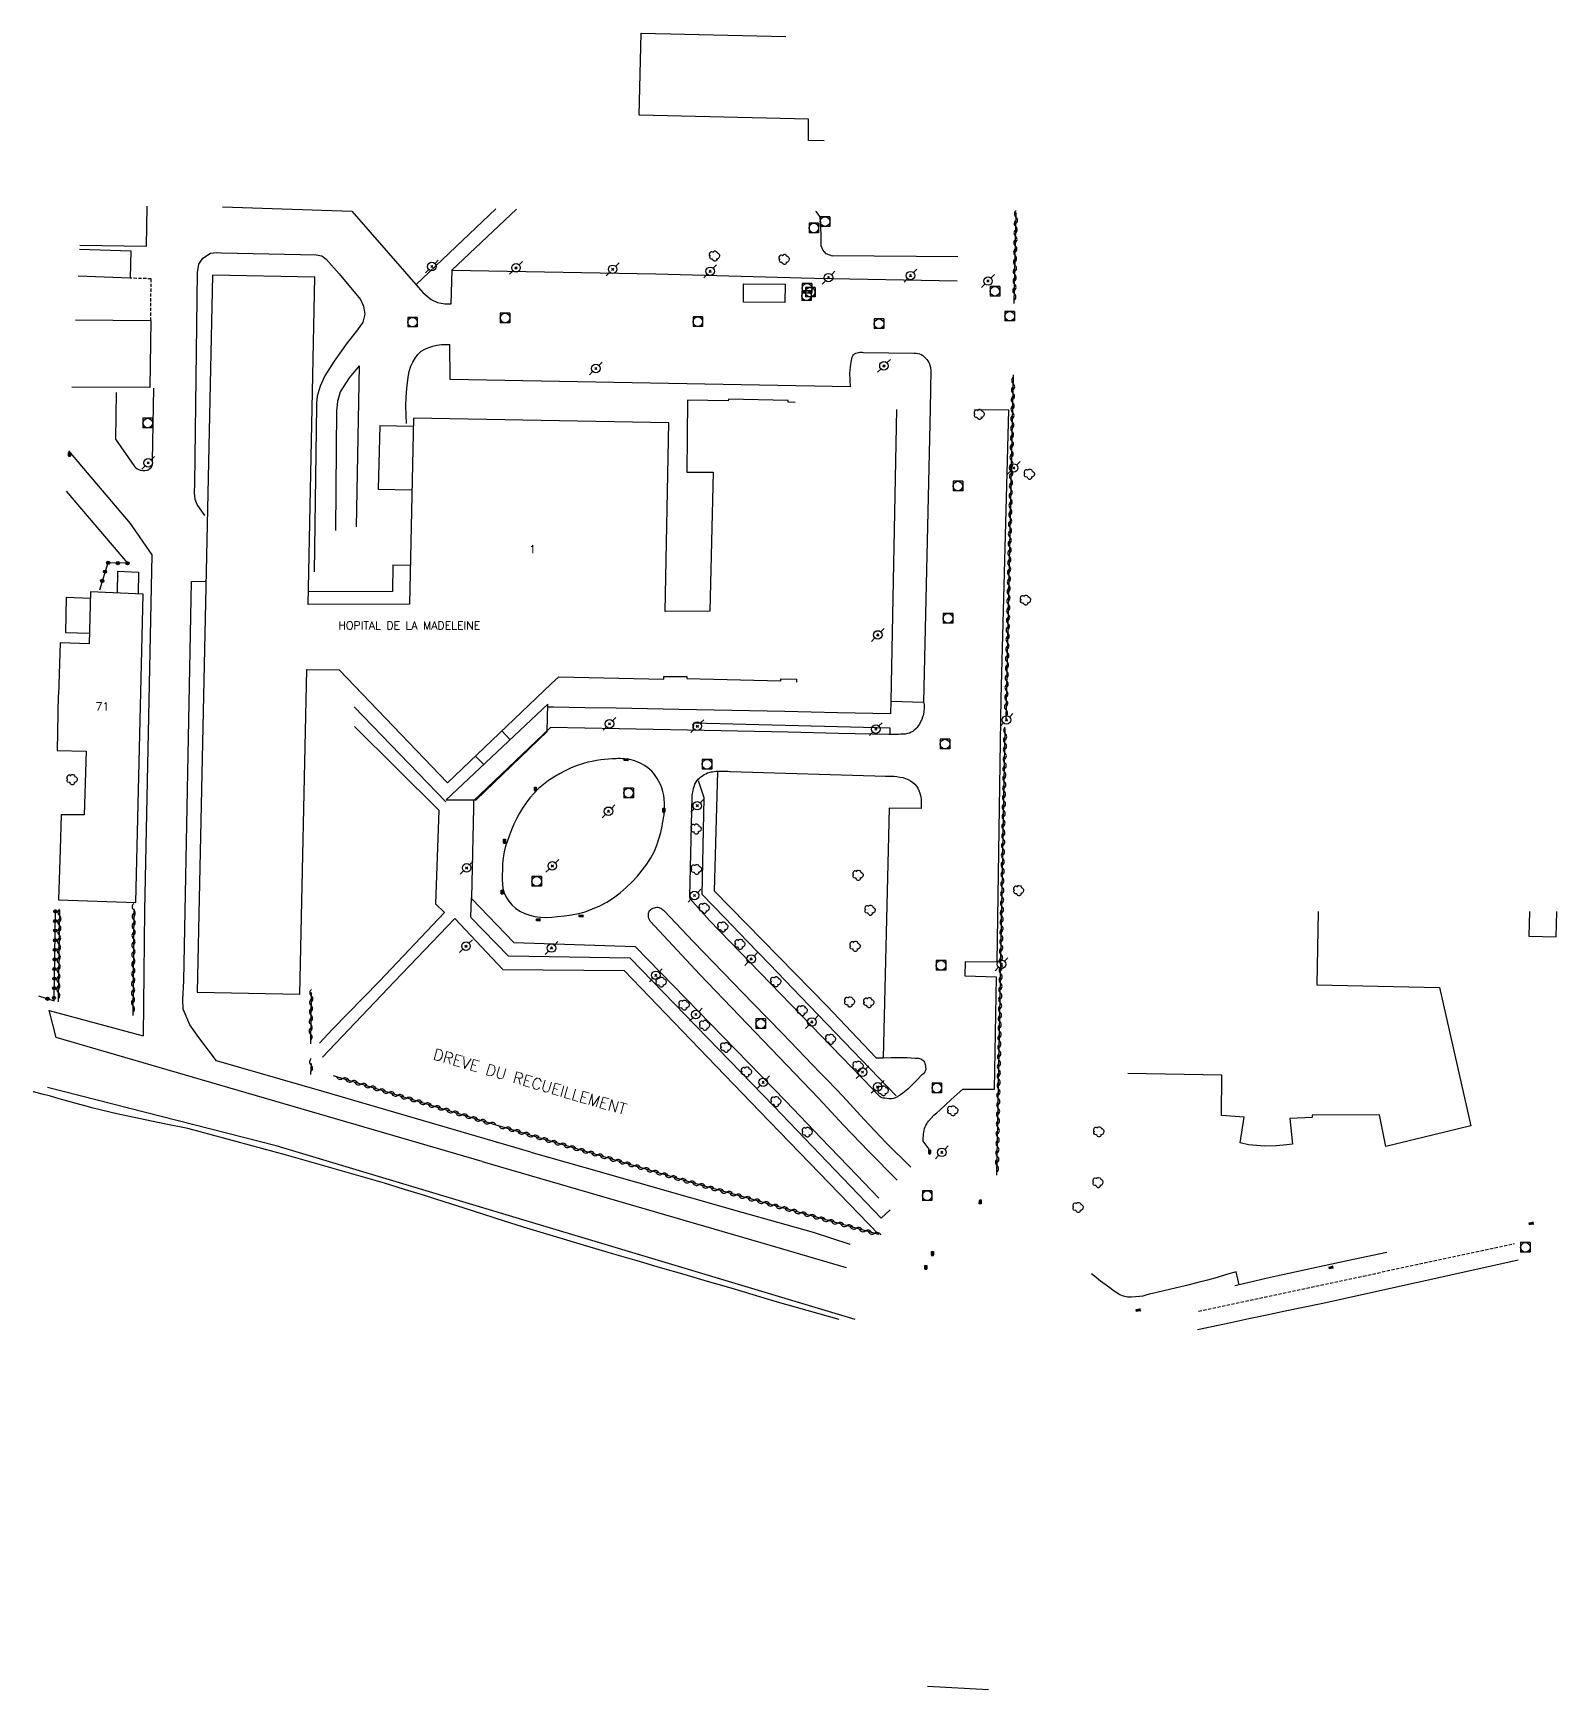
# Model space of a CAD drawing. Header units: millimetres. Extents: x 108019 to 109000, y 147057 to 148000.
# Drawn here: x 108019.4 to 108257.5, y 147120.7 to 147379.4 of the extents above; entities that cross this region are included whole.
import ezdxf
from ezdxf.enums import TextEntityAlignment as Align

# ---------------------------------------------------------------- set-up
doc = ezdxf.new("R2010")
doc.units = ezdxf.units.MM
doc.linetypes.add('DASHED', pattern=[0.75, 0.5, -0.25])
doc.layers.get('0').update_dxf_attribs({"linetype": 'CONTINUOUS'})
for name, color, linetype in [('W0001', 6, 'DASHED'), ('W0006', 2, 'CONTINUOUS'), ('W0008', 7, 'CONTINUOUS'), ('W0014', 7, 'CONTINUOUS'), ('W0017', 7, 'CONTINUOUS'), ('W0100', 7, 'CONTINUOUS'), ('W0101', 7, 'CONTINUOUS'), ('W0104', 1, 'CONTINUOUS'), ('W0112', 1, 'DASHED'), ('W0300', 7, 'CONTINUOUS'), ('W0310', 3, 'CONTINUOUS'), ('W0323', 7, 'CONTINUOUS'), ('W0401', 7, 'CONTINUOUS'), ('W0420', 7, 'CONTINUOUS'), ('W0473', 7, 'CONTINUOUS'), ('W0510', 5, 'CONTINUOUS'), ('W0984', 7, 'CONTINUOUS'), ('W0989', 7, 'CONTINUOUS'), ('W0991', 7, 'CONTINUOUS'), ('W1102', 7, 'CONTINUOUS')]:
    doc.layers.add(name, color=color, linetype=linetype)
doc.styles.get("Standard").update_dxf_attribs({"font": 'romans.shx', "width": 0.85})

# ---------------------------------------------------------------- blocks, each defined once
blk = doc.blocks.new('T300')
for p, q in [((-0.8, 0.51), (-0.86, 0.34)), ((-0.86, 0.34), (-0.86, 0.17)), ((-0.86, 0.17), (-0.74, 0.06)), ((-0.69, 0.63), (-0.8, 0.51)), ((-0.8, -0.06), (-0.74, 0.06)), ((-0.74, 0.06), (-0.69, 0.11)), ((-0.57, 0.69), (-0.69, 0.63)), ((-0.46, 0.69), (-0.57, 0.69)), ((-0.29, 0.63), (-0.46, 0.69)), ((-0.29, 0.63), (-0.17, 0.74)), ((-0.23, 0.57), (-0.29, 0.63)), ((-0.17, 0.74), (-0.06, 0.8)), ((-0.06, 0.8), (0.06, 0.8)), ((0.06, 0.8), (0.23, 0.74)), ((0.23, 0.74), (0.34, 0.63)), ((0.34, 0.63), (0.4, 0.51)), ((0.46, 0.46), (0.34, 0.46)), ((0.4, 0.51), (0.4, 0.46)), ((0.57, 0.4), (0.46, 0.46)), ((0.57, 0.4), (0.69, 0.29)), ((0.69, 0.29), (0.74, 0.17)), ((0.74, 0.06), (0.69, -0.17)), ((0.74, 0.17), (0.74, 0.06)), ((-0.8, -0.17), (-0.8, -0.06)), ((-0.8, -0.23), (-0.8, -0.17)), ((-0.74, -0.34), (-0.8, -0.23)), ((-0.69, -0.4), (-0.74, -0.34)), ((-0.51, -0.46), (-0.69, -0.4)), ((-0.4, -0.46), (-0.51, -0.46)), ((-0.4, -0.46), (-0.34, -0.46)), ((-0.34, -0.46), (-0.34, -0.4)), ((-0.34, -0.51), (-0.34, -0.46)), ((-0.29, -0.63), (-0.34, -0.51)), ((-0.17, -0.74), (-0.29, -0.63)), ((-0.06, -0.8), (-0.17, -0.74)), ((0.06, -0.8), (-0.06, -0.8)), ((0.17, -0.74), (0.06, -0.8)), ((0.23, -0.69), (0.17, -0.74)), ((0.29, -0.46), (0.23, -0.46)), ((0.29, -0.63), (0.23, -0.69)), ((0.46, -0.4), (0.29, -0.46)), ((0.34, -0.51), (0.29, -0.63)), ((0.34, -0.51), (0.34, -0.46)), ((0.57, -0.34), (0.46, -0.4)), ((0.63, -0.29), (0.57, -0.34)), ((0.69, -0.17), (0.63, -0.29))]:
    blk.add_line(p, q)
blk = doc.blocks.new('T473')
for p, q in [((-0.166667, 0.166667), (0.166667, -0.166667)), ((-0.166667, -0.166667), (0.166667, 0.166667)), ((0.500001, 0.500001), (1.000002, 1.000002)), ((-1.000002, -1.000002), (-0.500001, -0.500001))]:
    blk.add_line(p, q)
blk.add_ellipse((0, 0), major_axis=(0.471405, 0.471405), ratio=1, start_param=5.4977871438, end_param=11.780972451)
blk = doc.blocks.new('T420')
for p, q in [((0.75, 0.75), (-0.75, 0.75)), ((-0.75, 0.75), (-0.75, -0.75)), ((0.75, 0.75), (0.75, -0.75)), ((0.75, -0.75), (-0.75, -0.75))]:
    blk.add_line(p, q)
blk.add_ellipse((0, 0), major_axis=(-0.53, 0.53), ratio=1, start_param=3.926991, end_param=10.210176)
blk = doc.blocks.new('T401')
for p, q in [((-0.3, 0.3), (0, 0.3)), ((-0.3, -0.25), (-0.3, 0.3)), ((-0.3, 0.15), (0, 0.15)), ((-0.3, 0), (0, 0)), ((0, 0.3), (0, -0.25)), ((-0.3, -0.15), (0, -0.15)), ((-0.3, -0.25), (-0.3, -0.3)), ((-0.3, -0.3), (0, -0.3)), ((0, -0.3), (0, -0.25))]:
    blk.add_line(p, q)
blk = doc.blocks.new('t323o')
at = {"color": 0, "linetype": 'Continuous'}
for radius in [0.25, 0.15]:
    blk.add_circle((0, 0), radius, dxfattribs=at)
blk = doc.blocks.new('t310o')
at = {"color": 0, "linetype": 'Continuous'}
for centre, start, end in [((-0.5, 0.38), 216.8699, 323.1304), ((0.5, -0.37), 36.8699, 143.1303)]:
    blk.add_arc(centre, 0.625, start, end, dxfattribs=at)

msp = doc.modelspace()

# ---------------------------------------------------------------- linework, layer by layer
at = {"layer": 'W0001'}
msp.add_lwpolyline([(108201.52, 147179.8), (108201.52, 147179.8), (108227.24, 147185.31), (108250.87, 147190.39)], dxfattribs=at)
at = {"layer": 'W0006'}
for points in [[(108084.76, 147337.16), (108084.9, 147342.42)], [(108084.87, 147342.42), (108116.74, 147341.86), (108141.45, 147341.19)], [(108141.45, 147341.19), (108163.82, 147340.75), (108163.82, 147340.75), (108163.82, 147340.75), (108163.82, 147340.75)], [(108147.15, 147324.19), (108084.59, 147325.35), (108084.55, 147330.82)], [(108154.31, 147320.63), (108153.44, 147275.1), (108158.56, 147274.93)], [(108164.71, 147214.48), (108169.62, 147214.5), (108169.93, 147231.97), (108165.03, 147232.14), (108165.08, 147234.43), (108170.07, 147234.36), (108170.69, 147275.56), (108171.88, 147320.57), (108166.52, 147320.62)], [(108024.61, 147307.92), (108034.18, 147296.63)], [(108153.19, 147258.37), (108152.23, 147219.4)]]:
    msp.add_lwpolyline(points, dxfattribs=at)
at = {"layer": 'W0008'}
for points in [[(108201.36, 147176.98), (108201.36, 147176.98), (108206.53, 147178.05), (108209.36, 147178.66), (108212.19, 147179.25), (108215.02, 147179.85), (108217.85, 147180.44), (108220.68, 147181.04), (108223.51, 147181.65), (108227.51, 147182.53), (108231.51, 147183.4), (108235.5, 147184.29), (108239.5, 147185.17), (108243.49, 147186.06), (108247.49, 147186.94), (108251.43, 147187.85), (108251.43, 147187.85)], [(108230.93, 147188.97), (108230.93, 147188.97), (108230.93, 147188.97), (108224.72, 147187.67), (108215.62, 147185.7), (108213.71, 147185.28), (108211.81, 147184.85), (108209.91, 147184.42), (108207.18, 147183.78)]]:
    msp.add_lwpolyline(points, dxfattribs=at)
at = {"layer": 'W0014'}
for points in [[(108091.72, 147351.97), (108079.24, 147340.15)], [(108084.87, 147342.42), (108094.94, 147351.94)], [(108069.61, 147274.22), (108083.91, 147259.36)], [(108100.75, 147274.18), (108099.85, 147274.14)], [(108153.4, 147273.12), (108145.13, 147273.29), (108136.86, 147273.46), (108128.59, 147273.62), (108120.32, 147273.79), (108115.43, 147273.89), (108110.53, 147273.99), (108105.64, 147274.08), (108100.75, 147274.18)], [(108153.44, 147275.1), (108153.4, 147273.12)], [(108082.84, 147258.09), (108069.67, 147271.12)], [(108122.62, 147271.73), (108122.56, 147270.55)], [(108122.62, 147271.7), (108153.29, 147270.92)], [(108153.29, 147270.92), (108153.3, 147269.86)], [(108126.34, 147264.04), (108125.83, 147245.45), (108143.48, 147227.48), (108151.08, 147219.42)], [(108123.96, 147244.92), (108124.26, 147260.02), (108123.38, 147262.68)], [(108082.84, 147258.08), (108082.3, 147243.45)], [(108154.26, 147213.48), (108150.2, 147217.68), (108146.15, 147221.89), (108142.1, 147226.09), (108138.05, 147230.29), (108134.52, 147233.95), (108131, 147237.61), (108127.48, 147241.26), (108123.96, 147244.92)], [(108082.3, 147243.45), (108083.69, 147242.1), (108073.53, 147231.39), (108066.17, 147223.81), (108064.19, 147221.7)], [(108087.82, 147241.34), (108087.92, 147244.36)], [(108064.63, 147219.5), (108075.89, 147231.29), (108085.33, 147241.17)], [(108085.33, 147241.14), (108092.83, 147233.21), (108111.78, 147233.03)], [(108093.7, 147235.29), (108087.82, 147241.31)], [(108112.71, 147234.96), (108093.7, 147235.29)], [(108135.17, 147211.86), (108112.74, 147234.96)], [(108111.78, 147233.03), (108124.77, 147219.51)], [(108124.77, 147219.51), (108132.95, 147211.02)], [(108151.08, 147219.39), (108152.23, 147219.4)], [(108132.95, 147211.02), (108151.54, 147191.79)], [(108151.95, 147194.34), (108135.17, 147211.86)], [(108153.31, 147195.65), (108151.95, 147194.34)], [(108207.4, 147185.99), (108205.9, 147185.54), (108204.4, 147185.1), (108202.9, 147184.68), (108201.39, 147184.28), (108199.62, 147183.83), (108197.85, 147183.41), (108196.07, 147183.01), (108194.3, 147182.59), (108193.79, 147182.46), (108193.29, 147182.32), (108192.78, 147182.19), (108192.26, 147182.11), (108191.64, 147182.05), (108191.02, 147182.01), (108190.39, 147182.03), (108189.77, 147182.15), (108189.19, 147182.39), (108188.65, 147182.73), (108188.14, 147183.1), (108187.65, 147183.46), (108186.92, 147183.98), (108186.2, 147184.52), (108185.5, 147185.08), (108184.81, 147185.65)], [(108207.84, 147183.93), (108207.4, 147185.99)]]:
    msp.add_lwpolyline(points, dxfattribs=at)
at = {"layer": 'W0017'}
for points in [[(108049.05, 147352.3), (108069.23, 147351.63), (108080.31, 147338.93), (108081.64, 147337.83), (108082.6, 147337.36), (108083.74, 147337.15), (108084.76, 147337.16)], [(108144.32, 147344.61), (108143.35, 147344.97), (108142.82, 147345.57), (108142.57, 147346.23), (108142.53, 147347.11), (108142.5, 147349.87), (108142.33, 147350.81), (108141.81, 147351.53), (108141.73, 147351.58)], [(108045.1, 147342.05), (108045.33, 147343.36), (108045.96, 147344.31), (108047.17, 147345.07), (108048.08, 147345.2), (108048.86, 147345.13)], [(108048.89, 147345.13), (108063.68, 147344.79), (108064.52, 147344.65), (108065.24, 147344.12), (108067.26, 147341.85), (108070.57, 147337.83), (108071.08, 147336.77), (108071.24, 147335.53), (108070.94, 147334.3), (108070.11, 147333.11), (108068.5, 147331.07), (108066.47, 147328.22), (108065.02, 147325.91), (108064.26, 147324.3), (108063.81, 147322.75), (108063.72, 147321.64), (108063.71, 147321.16)], [(108163.93, 147344.52), (108144.32, 147344.64)], [(108044.73, 147309.05), (108045.1, 147342.05)], [(108077.76, 147318.47), (108077.7, 147319.83), (108077.69, 147321.2), (108077.74, 147322.56), (108077.84, 147323.92), (108077.93, 147324.8), (108078.03, 147325.69), (108078.19, 147326.57), (108078.47, 147327.42), (108078.77, 147328.06), (108079.12, 147328.68), (108079.56, 147329.25), (108080.08, 147329.74), (108080.64, 147330.09), (108081.25, 147330.34), (108081.88, 147330.53), (108082.51, 147330.68), (108082.87, 147330.75), (108083.24, 147330.79), (108083.61, 147330.81), (108083.98, 147330.83), (108084.13, 147330.83), (108084.27, 147330.83), (108084.41, 147330.83), (108084.55, 147330.82)], [(108070.38, 147327.47), (108068.79, 147325.61), (108067.4, 147323.39), (108067.01, 147321.92), (108066.86, 147320.42), (108066.77, 147314.53), (108066.66, 147301.74)], [(108070.38, 147327.47), (108069.89, 147302.33)], [(108147.15, 147324.19), (108147.06, 147325.24), (108147.05, 147326.29), (108147.13, 147327.34), (108147.29, 147328.37), (108147.34, 147328.59), (108147.39, 147328.81), (108147.48, 147329.02), (108147.61, 147329.21), (108147.78, 147329.35), (108147.97, 147329.46), (108148.17, 147329.53), (108148.37, 147329.58), (108148.58, 147329.62), (108148.78, 147329.62), (108148.98, 147329.61), (108149.18, 147329.57)], [(108149.18, 147329.57), (108157.1, 147329.45)], [(108157.1, 147329.45), (108157.37, 147329.45), (108157.65, 147329.41), (108157.92, 147329.33), (108158.17, 147329.22), (108158.43, 147329.07), (108158.66, 147328.88), (108158.87, 147328.67), (108159.06, 147328.45), (108159.21, 147328.24), (108159.35, 147328.02), (108159.46, 147327.78), (108159.55, 147327.54), (108159.6, 147327.38), (108159.63, 147327.21), (108159.65, 147327.04), (108159.66, 147326.87)], [(108159.66, 147326.87), (108159.56, 147320.71)], [(108032.44, 147323.31), (108032.29, 147316)], [(108038.09, 147312.62), (108038.3, 147323.99)], [(108063.71, 147321.16), (108063.35, 147295.3)], [(108159.56, 147320.71), (108158.56, 147275)], [(108032.29, 147316), (108035.19, 147311.9)], [(108024.96, 147314.19), (108034.59, 147302.86), (108037.97, 147297.97)], [(108035.19, 147311.9), (108035.33, 147311.71), (108035.49, 147311.53), (108035.68, 147311.39), (108035.9, 147311.29), (108036.23, 147311.18), (108036.57, 147311.13), (108036.91, 147311.14), (108037.25, 147311.2), (108037.41, 147311.25), (108037.56, 147311.33), (108037.7, 147311.43), (108037.83, 147311.55), (108037.92, 147311.66), (108037.99, 147311.78), (108038.04, 147311.92), (108038.08, 147312.05), (108038.11, 147312.19), (108038.12, 147312.34), (108038.11, 147312.48), (108038.09, 147312.62)], [(108046.27, 147304.11), (108045.08, 147305.82), (108044.74, 147306.61), (108044.67, 147307.7), (108044.7, 147309.05)], [(108037.97, 147297.97), (108036.82, 147242.4), (108036.63, 147222.82)], [(108042.99, 147231.41), (108044.2, 147293.81)], [(108044.2, 147293.81), (108046.34, 147293.82)], [(108158.56, 147275), (108158.62, 147274.5), (108158.64, 147273.99), (108158.6, 147273.49), (108158.52, 147272.99), (108158.41, 147272.59), (108158.27, 147272.21), (108158.09, 147271.85), (108157.89, 147271.49), (108157.72, 147271.24), (108157.53, 147270.99), (108157.32, 147270.76), (108157.09, 147270.55), (108156.85, 147270.38), (108156.59, 147270.24), (108156.33, 147270.12), (108156.05, 147270.03), (108155.7, 147269.96), (108155.34, 147269.93), (108154.99, 147269.92), (108154.63, 147269.91), (108154.27, 147269.89), (108153.91, 147269.88), (108153.55, 147269.88), (108153.19, 147269.88)], [(108100.26, 147270.98), (108088.24, 147259.54), (108088.24, 147258.39)], [(108153.1, 147269.88), (108145.24, 147270.06), (108137.39, 147270.24), (108129.53, 147270.41), (108121.68, 147270.57), (108116.32, 147270.68), (108110.97, 147270.78), (108105.62, 147270.89), (108100.26, 147270.98)], [(108153.19, 147269.88), (108153.1, 147269.88)], [(108122.39, 147260.21), (108122.42, 147260.44), (108122.46, 147260.67), (108122.51, 147260.91), (108122.56, 147261.14), (108122.63, 147261.46), (108122.71, 147261.79), (108122.8, 147262.12), (108122.95, 147262.42), (108123.12, 147262.67), (108123.33, 147262.89), (108123.55, 147263.09), (108123.78, 147263.28), (108124.02, 147263.46), (108124.28, 147263.62), (108124.54, 147263.76), (108124.82, 147263.89), (108125, 147263.96), (108125.19, 147264.01), (108125.38, 147264.05), (108125.57, 147264.08), (108125.86, 147264.12), (108126.14, 147264.14), (108126.43, 147264.14), (108126.72, 147264.15), (108127.13, 147264.15), (108127.54, 147264.15), (108127.96, 147264.14), (108128.37, 147264.11)], [(108128.34, 147264.11), (108152.63, 147263.37)], [(108152.6, 147263.37), (108153.05, 147263.39), (108153.49, 147263.39), (108153.93, 147263.36), (108154.38, 147263.31), (108154.83, 147263.24), (108155.29, 147263.15), (108155.74, 147263.03), (108156.17, 147262.85), (108156.53, 147262.65), (108156.87, 147262.41), (108157.17, 147262.14), (108157.44, 147261.83), (108157.66, 147261.49), (108157.83, 147261.13), (108157.97, 147260.75), (108158.08, 147260.37), (108158.14, 147260.08), (108158.17, 147259.79), (108158.19, 147259.49), (108158.2, 147259.2), (108158.2, 147258.98), (108158.2, 147258.76), (108158.18, 147258.54), (108158.15, 147258.32)], [(108150.51, 147214.62), (108125.13, 147240.85), (108122.08, 147244.24), (108122.06, 147244.57), (108122.39, 147260.21)], [(108088.24, 147258.46), (108087.92, 147244.36)], [(108158.15, 147258.32), (108153.19, 147258.37)], [(108087.92, 147244.3), (108094.53, 147237.39)], [(108115.84, 147240.73), (108115.72, 147240.94), (108115.64, 147241.17), (108115.58, 147241.42), (108115.56, 147241.66), (108115.56, 147241.76), (108115.57, 147241.85), (108115.58, 147241.94), (108115.6, 147242.04), (108115.63, 147242.13), (108115.66, 147242.22), (108115.7, 147242.3), (108115.76, 147242.38), (108115.87, 147242.51), (108116.01, 147242.61), (108116.15, 147242.69), (108116.31, 147242.76), (108116.49, 147242.83), (108116.67, 147242.87), (108116.87, 147242.9), (108117.06, 147242.9), (108117.19, 147242.87), (108117.31, 147242.83), (108117.43, 147242.77), (108117.54, 147242.7), (108117.67, 147242.63), (108117.79, 147242.54), (108117.9, 147242.44), (108118.01, 147242.33)], [(108118.01, 147242.33), (108122.62, 147237.53), (108127.23, 147232.73), (108131.87, 147227.94), (108136.51, 147223.17), (108137.69, 147221.96), (108138.87, 147220.73), (108140.05, 147219.51), (108141.22, 147218.28), (108142.4, 147217.06), (108143.58, 147215.83), (108144.77, 147214.62), (108145.96, 147213.41)], [(108142.19, 147213.06), (108123.61, 147232.42), (108115.84, 147240.73)], [(108094.56, 147237.39), (108113.47, 147236.77)], [(108113.47, 147236.77), (108129.25, 147220.61), (108137.02, 147212.62)], [(108045.31, 147222.55), (108043.91, 147224.53), (108042.87, 147226.99), (108042.84, 147228.49), (108042.99, 147231.41)], [(108023.06, 147222.57), (108021.94, 147226.83)], [(108021.97, 147226.77), (108036.63, 147222.82)], [(108089.59, 147203.18), (108048.59, 147215.11), (108023.06, 147222.57)], [(108048.11, 147218.94), (108045.31, 147222.55)], [(108097.2, 147204.67), (108064.91, 147214.07), (108048.11, 147218.94)], [(108152.22, 147219.4), (108153.47, 147219.43), (108154.72, 147219.44), (108155.97, 147219.42), (108157.22, 147219.36), (108157.4, 147219.36), (108157.58, 147219.35), (108157.76, 147219.33), (108157.94, 147219.29), (108158.12, 147219.22), (108158.29, 147219.13), (108158.45, 147219.02), (108158.59, 147218.88), (108158.7, 147218.72), (108158.77, 147218.53), (108158.82, 147218.35), (108158.85, 147218.16), (108158.87, 147217.92), (108158.88, 147217.68), (108158.85, 147217.43), (108158.77, 147217.2), (108158.67, 147217.03), (108158.54, 147216.89), (108158.39, 147216.78), (108158.21, 147216.7)], [(108158.21, 147216.7), (108157.55, 147215.93), (108156.84, 147215.2), (108156.09, 147214.52), (108155.3, 147213.88), (108154.97, 147213.63), (108154.63, 147213.39), (108154.27, 147213.18), (108153.87, 147213.04), (108153.52, 147212.99), (108153.17, 147213.01), (108152.82, 147213.05), (108152.49, 147213.09), (108152.35, 147213.1), (108152.22, 147213.1), (108152.08, 147213.12), (108151.95, 147213.17), (108151.75, 147213.29), (108151.59, 147213.45), (108151.44, 147213.62), (108151.3, 147213.78), (108151.1, 147213.99), (108150.9, 147214.2), (108150.71, 147214.41), (108150.51, 147214.62)], [(108158.51, 147206.39), (108158.5, 147206.67), (108158.5, 147206.94), (108158.52, 147207.22), (108158.55, 147207.49), (108158.59, 147207.77), (108158.65, 147208.05), (108158.72, 147208.33), (108158.81, 147208.6), (108158.92, 147208.84), (108159.05, 147209.08), (108159.19, 147209.3), (108159.34, 147209.52), (108159.74, 147209.98), (108160.17, 147210.41), (108160.62, 147210.82), (108161.07, 147211.23), (108161.96, 147212.06), (108162.87, 147212.88), (108163.79, 147213.69), (108164.71, 147214.48)], [(108151.55, 147197.47), (108148.11, 147201.04), (108142.55, 147206.82), (108137.02, 147212.62)], [(108154.43, 147200.27), (108149.98, 147204.74), (108146.05, 147208.87), (108142.19, 147213.06)], [(108145.96, 147213.41), (108149.29, 147209.76), (108152.67, 147206.15), (108156.54, 147202.31)], [(108159.45, 147205.14), (108158.51, 147206.39)], [(108097.2, 147204.67), (108105.45, 147202.33), (108113.69, 147199.99), (108121.94, 147197.64), (108130.18, 147195.3), (108135.73, 147193.73), (108141.28, 147192.17), (108147.02, 147190.31)], [(108089.59, 147203.18), (108133.14, 147190.55), (108146.44, 147186.62)]]:
    msp.add_lwpolyline(points, dxfattribs=at)
msp.add_lwpolyline([(108108.11, 147265.92), (108107.43, 147265.82), (108106.76, 147265.7), (108106.09, 147265.56), (108105.42, 147265.37), (108104.45, 147265.04), (108103.5, 147264.66), (108102.57, 147264.23), (108101.66, 147263.75), (108100.8, 147263.24), (108099.96, 147262.69), (108099.16, 147262.09), (108098.4, 147261.44), (108097.7, 147260.74), (108097.06, 147259.99), (108096.46, 147259.21), (108095.9, 147258.39), (108095.41, 147257.58), (108094.97, 147256.74), (108094.56, 147255.87), (108094.19, 147255), (108093.84, 147254.16), (108093.53, 147253.3), (108093.25, 147252.43), (108093.03, 147251.54), (108092.88, 147250.63), (108092.79, 147249.71), (108092.75, 147248.79), (108092.74, 147247.87), (108092.74, 147247.2), (108092.76, 147246.51), (108092.83, 147245.83), (108093.02, 147245.16), (108093.34, 147244.48), (108093.76, 147243.85), (108094.25, 147243.28), (108094.81, 147242.77), (108095.5, 147242.31), (108096.24, 147241.94), (108097.02, 147241.66), (108097.82, 147241.46), (108098.7, 147241.34), (108099.59, 147241.32), (108100.47, 147241.37), (108101.34, 147241.44), (108102.44, 147241.55), (108103.53, 147241.71), (108104.62, 147241.92), (108105.69, 147242.22), (108106.85, 147242.64), (108107.98, 147243.15), (108109.08, 147243.73), (108110.12, 147244.39), (108111.15, 147245.14), (108112.11, 147245.97), (108113.01, 147246.86), (108113.87, 147247.79), (108114.61, 147248.7), (108115.31, 147249.65), (108115.94, 147250.64), (108116.49, 147251.68), (108116.89, 147252.62), (108117.21, 147253.59), (108117.48, 147254.57), (108117.7, 147255.56), (108117.79, 147256.01), (108117.87, 147256.45), (108117.94, 147256.9), (108118, 147257.35), (108118.04, 147257.8), (108118.07, 147258.26), (108118.09, 147258.71), (108118.08, 147259.17), (108118.04, 147259.77), (108117.96, 147260.37), (108117.84, 147260.97), (108117.66, 147261.55), (108117.46, 147262.07), (108117.21, 147262.57), (108116.93, 147263.04), (108116.61, 147263.5), (108116.36, 147263.83), (108116.08, 147264.14), (108115.79, 147264.43), (108115.46, 147264.69), (108114.94, 147265.04), (108114.39, 147265.34), (108113.82, 147265.6), (108113.23, 147265.82), (108112.89, 147265.92), (108112.55, 147265.99), (108112.2, 147266.04), (108111.85, 147266.09), (108111.52, 147266.11), (108111.19, 147266.12), (108110.86, 147266.12), (108110.53, 147266.11), (108109.92, 147266.09), (108109.32, 147266.05), (108108.71, 147265.99)], close=True, dxfattribs=at)
at = {"layer": 'W0100'}
msp.add_lwpolyline([(108143.03, 147362.64), (108140.57, 147362.68), (108140.6, 147365.98), (108114.13, 147366.62), (108114.43, 147379.44), (108137.01, 147378.91)], dxfattribs=at)
at = {"layer": 'W0101'}
for points in [[(108118.19, 147289.08), (108118.75, 147318.55), (108078.85, 147319.32), (108078.22, 147290.24), (108062.41, 147290.18), (108063.44, 147341.33), (108047.44, 147341.65), (108045.09, 147229.66), (108061.13, 147229.32), (108062.22, 147280.05), (108062.22, 147280.02), (108067.27, 147279.98), (108084.17, 147262.34), (108100.35, 147277.8), (108101.57, 147278.91), (108117.97, 147278.55), (108117.99, 147278.97), (108121.57, 147278.95), (108121.59, 147278.65), (108136.23, 147278.29), (108136.24, 147278.59), (108138.7, 147278.51), (108138.7, 147278.08), (108138.7, 147278.08)], [(108138.47, 147321.77), (108137.38, 147321.81), (108137.38, 147322.04), (108128.06, 147322.29), (108128.05, 147321.99), (108121.65, 147322.13), (108121.56, 147310.88), (108125.68, 147310.85), (108125.18, 147289.17), (108118.19, 147289.08)], [(108220.21, 147242.23), (108219.98, 147230.81), (108239.14, 147230.35), (108244.03, 147208.76), (108230.78, 147205.56), (108229.76, 147210.49), (108219.26, 147210.42), (108219.27, 147210.06), (108215.75, 147209.92), (108216.19, 147205.93), (108215.28, 147205.79), (108213.67, 147205.62), (108211.82, 147205.6), (108209.33, 147205.81), (108208.02, 147206.1), (108208.66, 147210.14), (108205.11, 147210.36), (108205.17, 147216.69), (108190.46, 147216.92), (108190.46, 147216.92)]]:
    msp.add_lwpolyline(points, dxfattribs=at)
msp.add_lwpolyline([(108023.4, 147244.06), (108035.49, 147243.65), (108036.62, 147291.83), (108028.42, 147292.2), (108028.19, 147284.06), (108023.66, 147284.21), (108023.38, 147276.1), (108023.35, 147276.09), (108023.2, 147267.4), (108027.71, 147267.3), (108027.41, 147257.32), (108023.83, 147257.36), (108023.66, 147251.92)], close=True, dxfattribs=at)
at = {"layer": 'W0104'}
for points in [[(108037.23, 147352.39), (108037.12, 147346.1), (108026.72, 147346.29)], [(108026.69, 147345.71), (108034.73, 147345.42), (108034.58, 147341.17), (108026.46, 147341.46)], [(108026.08, 147334.68), (108037.81, 147334.54), (108037.65, 147324.11), (108025.51, 147324.16)], [(108073.6, 147318.15), (108073.37, 147308.23), (108078.6, 147308.1)], [(108073.6, 147318.15), (108078.82, 147318.07)], [(108075.64, 147296.4), (108075.59, 147292.21), (108062.45, 147292.19)], [(108075.64, 147296.4), (108078.35, 147296.34)], [(108032.63, 147295.39), (108032.56, 147292.02)], [(108032.63, 147295.39), (108035.9, 147295.23), (108035.86, 147291.87)], [(108024.61, 147291.35), (108024.5, 147285.84), (108028.24, 147285.73)], [(108024.61, 147291.35), (108028.39, 147291.2)], [(108092.69, 147270.46), (108093.96, 147269.08)], [(108088.57, 147266.53), (108089.85, 147265.22)], [(108253.21, 147242.23), (108253.12, 147238.38)], [(108253.12, 147238.38), (108257.4, 147238.28), (108257.49, 147242.23)]]:
    msp.add_lwpolyline(points, dxfattribs=at)
for points in [[(108130.44, 147340.28), (108136.91, 147340.23), (108136.89, 147337.37), (108130.42, 147337.41), (108130.44, 147340.28)], [(108083.97, 147259.68), (108088.66, 147259.68), (108099.77, 147270.36), (108099.86, 147274.63)]]:
    msp.add_lwpolyline(points, close=True, dxfattribs=at)
at = {"layer": 'W0112'}
msp.add_lwpolyline([(108037.81, 147334.54), (108037.88, 147341.07), (108034.58, 147341.17)], dxfattribs=at)
at = {"layer": 'W0300'}
msp.add_lwpolyline([(108147.85, 147178.51), (108057.42, 147205.64), (108021.67, 147214.78)], dxfattribs=at)
at = {"layer": 'W0310'}
for points in [[(108172.71, 147337.22), (108173, 147351.41)], [(108172.57, 147326.05), (108171.4, 147272.22)], [(108170.02, 147201.05), (108171.32, 147270.84)], [(108023.56, 147242.44), (108023.33, 147228.12)], [(108035.15, 147242.66), (108035.03, 147225.99)], [(108062.9, 147229.61), (108062.75, 147221.58)], [(108062.86, 147218.48), (108062.8, 147216.77)], [(108091.78, 147208.88), (108066.37, 147216.59)], [(108151.54, 147191.79), (108121.74, 147200.07), (108091.78, 147208.88)]]:
    msp.add_lwpolyline(points, dxfattribs=at)
at = {"layer": 'W0323'}
for points in [[(108034.18, 147296.63), (108031.11, 147296.7), (108029.8, 147292.45)], [(108020.27, 147229.05), (108022.71, 147228.31), (108022.93, 147242.54)]]:
    msp.add_lwpolyline(points, dxfattribs=at)
at = {"layer": 'W0510'}
for points in [[(108043.59, 147208.33), (108039.89, 147209.07), (108036.19, 147209.85), (108032.51, 147210.67), (108028.84, 147211.54), (108027.5, 147211.88), (108026.17, 147212.24), (108024.84, 147212.62), (108023.51, 147213), (108022.18, 147213.38), (108020.85, 147213.74), (108019.51, 147214.08), (108019.44, 147214.09)], [(108145.36, 147178.5), (108135.38, 147181.35), (108131.92, 147182.38), (108128.47, 147183.4), (108124.81, 147184.48), (108121.14, 147185.55), (108117.47, 147186.61), (108113.8, 147187.67), (108110.14, 147188.74), (108106.47, 147189.81), (108102.81, 147190.89), (108099.15, 147191.99), (108096.05, 147192.95), (108092.95, 147193.93), (108089.86, 147194.92), (108086.77, 147195.92), (108083.67, 147196.91), (108080.58, 147197.89), (108077.47, 147198.85), (108074.36, 147199.79), (108066.7, 147202.02), (108059.01, 147204.19), (108051.31, 147206.29), (108043.59, 147208.33)]]:
    msp.add_lwpolyline(points, dxfattribs=at)
at = {"layer": 'W1102'}
msp.add_lwpolyline([(108168.67, 147120.67), (108159.17, 147121.2)], dxfattribs=at)

# ---------------------------------------------------------------- block references
at = {"layer": 'W0300'}
for p in [(108125.94, 147344.61), (108136.82, 147344.09), (108167.29, 147319.88), (108175.12, 147310.54), (108174.52, 147290.87), (108025.57, 147262.83), (108123.05, 147255.12), (108123.1, 147248.81), (108148.35, 147247.89), (108173.44, 147245.49), (108124.32, 147242.76), (108150.23, 147242.44), (108127.24, 147239.84), (108129.91, 147237.11), (108147.89, 147236.8), (108117.59, 147231.21), (108135.51, 147231.27), (108121.18, 147227.62), (108139.63, 147226.76), (108147.04, 147228.12), (108150.04, 147228), (108124.39, 147224.45), (108127.7, 147221.01), (108144.07, 147222.29), (108148.36, 147218.08), (108130.93, 147217.17), (108152.28, 147214.24), (108135.53, 147212.54), (108163.16, 147211.11), (108140.42, 147207.78), (108185.97, 147207.83), (108185.84, 147199.91), (108182.73, 147196.01)]:
    msp.add_blockref('T300', p, dxfattribs=at)
at = {"layer": 'W0310'}
for p, rotation in [((108172.99, 147350.72), 88.83264015518736), ((108172.92, 147347.72), 88.83264015518736), ((108172.96, 147349.22), 88.83264015518736), ((108172.86, 147344.72), 88.83264015518736), ((108172.89, 147346.22), 88.83264015518736), ((108172.83, 147343.22), 88.83264015518736), ((108172.77, 147340.22), 88.83264015518736), ((108172.8, 147341.72), 88.83264015518736), ((108172.74, 147338.72), 88.83264015518736), ((108172.54, 147324.71), 268.7528016314158), ((108172.48, 147321.71), 268.7528016314158), ((108172.51, 147323.21), 268.7528016314158), ((108172.41, 147318.71), 268.7528016314158), ((108172.44, 147320.21), 268.7528016314158), ((108172.38, 147317.21), 268.7528016314158), ((108172.31, 147314.21), 268.7528016314158), ((108172.35, 147315.71), 268.7528016314158), ((108172.25, 147311.21), 268.7528016314158), ((108172.28, 147312.71), 268.7528016314158), ((108172.21, 147309.71), 268.7528016314158), ((108172.15, 147306.71), 268.7528016314158), ((108172.18, 147308.21), 268.7528016314158), ((108172.08, 147303.71), 268.7528016314158), ((108172.12, 147305.21), 268.7528016314158), ((108172.02, 147300.71), 268.7528016314158), ((108172.05, 147302.21), 268.7528016314158), ((108171.99, 147299.21), 268.7528016314158), ((108171.92, 147296.21), 268.7528016314158), ((108171.95, 147297.71), 268.7528016314158), ((108171.86, 147293.21), 268.7528016314158), ((108171.89, 147294.71), 268.7528016314158), ((108171.79, 147290.21), 268.7528016314158), ((108171.82, 147291.71), 268.7528016314158), ((108171.76, 147288.71), 268.7528016314158), ((108171.69, 147285.72), 268.7528016314158), ((108171.72, 147287.22), 268.7528016314158), ((108171.63, 147282.72), 268.7528016314158), ((108171.66, 147284.22), 268.7528016314158), ((108171.59, 147281.22), 268.7528016314158), ((108171.53, 147278.22), 268.7528016314158), ((108171.56, 147279.72), 268.7528016314158), ((108171.46, 147275.22), 268.7528016314158), ((108171.5, 147276.72), 268.7528016314158), ((108171.43, 147273.72), 268.7528016314158), ((108171.31, 147270.03), 88.92910575533547), ((108171.25, 147267.04), 88.92910575533547), ((108171.28, 147268.54), 88.92910575533547), ((108171.22, 147265.54), 88.92910575533547), ((108171.17, 147262.54), 88.92910575533547), ((108171.19, 147264.04), 88.92910575533547), ((108171.11, 147259.54), 88.92910575533547), ((108171.14, 147261.04), 88.92910575533547), ((108171.05, 147256.54), 88.92910575533547), ((108171.08, 147258.04), 88.92910575533547), ((108171.02, 147255.04), 88.92910575533547), ((108170.97, 147252.04), 88.92910575533547), ((108171, 147253.54), 88.92910575533547), ((108170.91, 147249.04), 88.92910575533547), ((108170.94, 147250.54), 88.92910575533547), ((108170.88, 147247.54), 88.92910575533547), ((108170.83, 147244.54), 88.92910575533547), ((108170.86, 147246.04), 88.92910575533547), ((108023.55, 147241.62), 269.0875072824623), ((108023.55, 147241.62), 269.0875072824996), ((108035.14, 147240.99), 269.5667828464788), ((108035.14, 147240.99), 269.5667828466746), ((108035.15, 147242.49), 269.5667828464788), ((108035.15, 147242.49), 269.5667828466746), ((108170.77, 147241.54), 88.92910575533547), ((108170.8, 147243.04), 88.92910575533547), ((108023.5, 147238.62), 269.0875072824623), ((108023.5, 147238.62), 269.0875072824996), ((108023.52, 147240.12), 269.0875072824623), ((108023.52, 147240.12), 269.0875072824996), ((108035.13, 147239.49), 269.5667828464788), ((108035.13, 147239.49), 269.5667828466746), ((108170.72, 147238.54), 88.92910575533547), ((108170.74, 147240.04), 88.92910575533547), ((108023.48, 147237.12), 269.0875072824623), ((108023.48, 147237.12), 269.0875072824996), ((108035.11, 147236.49), 269.5667828464788), ((108035.11, 147236.49), 269.5667828466746), ((108035.12, 147237.99), 269.5667828464788), ((108035.12, 147237.99), 269.5667828466746), ((108170.69, 147237.04), 88.92910575533547), ((108023.43, 147234.12), 269.0875072824623), ((108023.43, 147234.12), 269.0875072824996), ((108023.45, 147235.62), 269.0875072824623), ((108023.45, 147235.62), 269.0875072824996), ((108035.08, 147233.49), 269.5667828464788), ((108035.08, 147233.49), 269.5667828466746), ((108035.1, 147234.99), 269.5667828464788), ((108035.1, 147234.99), 269.5667828466746), ((108170.63, 147234.04), 88.92910575533547), ((108170.66, 147235.54), 88.92910575533547), ((108023.38, 147231.12), 269.0875072824623), ((108023.38, 147231.12), 269.0875072824996), ((108023.4, 147232.62), 269.0875072824623), ((108023.4, 147232.62), 269.0875072824996), ((108035.07, 147231.99), 269.5667828464788), ((108035.07, 147231.99), 269.5667828466746), ((108170.58, 147231.04), 88.92910575533547), ((108170.6, 147232.54), 88.92910575533547), ((108023.36, 147229.62), 269.0875072824623), ((108023.36, 147229.62), 269.0875072824996), ((108035.05, 147228.99), 269.5667828464788), ((108035.05, 147228.99), 269.5667828466746), ((108035.06, 147230.49), 269.5667828464788), ((108035.06, 147230.49), 269.5667828466746), ((108062.89, 147229.08), 268.8655077422626), ((108062.89, 147229.08), 268.865507742227), ((108170.55, 147229.54), 88.92910575533547), ((108035.04, 147227.49), 269.5667828464788), ((108035.04, 147227.49), 269.5667828466746), ((108062.84, 147226.08), 268.8655077422626), ((108062.84, 147226.08), 268.865507742227), ((108062.86, 147227.58), 268.8655077422626), ((108062.86, 147227.58), 268.865507742227), ((108170.49, 147226.54), 88.92910575533547), ((108170.52, 147228.04), 88.92910575533547), ((108062.78, 147223.08), 268.8655077422626), ((108062.78, 147223.08), 268.865507742227), ((108062.81, 147224.58), 268.8655077422626), ((108062.81, 147224.58), 268.865507742227), ((108170.44, 147223.54), 88.92910575533547), ((108170.46, 147225.04), 88.92910575533547), ((108170.38, 147220.54), 88.92910575533547), ((108170.41, 147222.04), 88.92910575533547), ((108062.85, 147218.27), 267.7935482077777), ((108062.85, 147218.27), 267.7935482079222), ((108170.35, 147219.04), 88.92910575533547), ((108067.8, 147216.15), 163.1329673367096), ((108067.8, 147216.15), 163.1329673371718), ((108069.24, 147215.72), 163.1329673367096), ((108069.24, 147215.72), 163.1329673371718), ((108170.3, 147216.04), 88.92910575533547), ((108170.32, 147217.54), 88.92910575533547), ((108070.67, 147215.28), 163.1329673367096), ((108070.67, 147215.28), 163.1329673371718), ((108072.11, 147214.85), 163.1329673367096), ((108072.11, 147214.85), 163.1329673371718), ((108073.54, 147214.41), 163.1329673367096), ((108073.54, 147214.41), 163.1329673371718), ((108074.98, 147213.98), 163.1329673367096), ((108074.98, 147213.98), 163.1329673371718), ((108076.41, 147213.54), 163.1329673367096), ((108076.41, 147213.54), 163.1329673371718), ((108077.85, 147213.11), 163.1329673367096), ((108077.85, 147213.11), 163.1329673371718), ((108170.24, 147213.04), 88.92910575533547), ((108170.27, 147214.54), 88.92910575533547), ((108079.29, 147212.67), 163.1329673367096), ((108079.29, 147212.67), 163.1329673371718), ((108080.72, 147212.24), 163.1329673367096), ((108080.72, 147212.24), 163.1329673371718), ((108082.16, 147211.8), 163.1329673367096), ((108082.16, 147211.8), 163.1329673371718), ((108083.59, 147211.37), 163.1329673367096), ((108083.59, 147211.37), 163.1329673371718), ((108085.03, 147210.93), 163.1329673367096), ((108085.03, 147210.93), 163.1329673371718), ((108086.46, 147210.5), 163.1329673367096), ((108086.46, 147210.5), 163.1329673371718), ((108170.18, 147210.05), 88.92910575533547), ((108170.21, 147211.55), 88.92910575533547), ((108087.9, 147210.06), 163.1329673367096), ((108087.9, 147210.06), 163.1329673371718), ((108089.33, 147209.63), 163.1329673367096), ((108089.33, 147209.63), 163.1329673371718), ((108090.77, 147209.19), 163.1329673367096), ((108090.77, 147209.19), 163.1329673371718), ((108093.22, 147208.46), 163.6030052087944), ((108093.22, 147208.46), 163.6030052097024), ((108094.66, 147208.04), 163.6030052087944), ((108094.66, 147208.04), 163.6030052097024), ((108170.16, 147208.55), 88.92910575533547), ((108096.1, 147207.61), 163.6030052087944), ((108096.1, 147207.61), 163.6030052097024), ((108097.54, 147207.19), 163.6030052087944), ((108097.54, 147207.19), 163.6030052097024), ((108098.98, 147206.77), 163.6030052087944), ((108098.98, 147206.77), 163.6030052097024), ((108100.42, 147206.34), 163.6030052087944), ((108100.42, 147206.34), 163.6030052097024), ((108101.85, 147205.92), 163.6030052087944), ((108101.85, 147205.92), 163.6030052097024), ((108103.29, 147205.5), 163.6030052087944), ((108103.29, 147205.5), 163.6030052097024), ((108170.1, 147205.55), 88.92910575533547), ((108170.13, 147207.05), 88.92910575533547), ((108104.73, 147205.07), 163.6030052087944), ((108104.73, 147205.07), 163.6030052097024), ((108106.17, 147204.65), 163.6030052087944), ((108106.17, 147204.65), 163.6030052097024), ((108107.61, 147204.23), 163.6030052087944), ((108107.61, 147204.23), 163.6030052097024), ((108109.05, 147203.8), 163.6030052087944), ((108109.05, 147203.8), 163.6030052097024), ((108110.49, 147203.38), 163.6030052087944), ((108110.49, 147203.38), 163.6030052097024), ((108111.93, 147202.96), 163.6030052087944), ((108111.93, 147202.96), 163.6030052097024), ((108170.04, 147202.55), 88.92910575533547), ((108170.07, 147204.05), 88.92910575533547), ((108113.37, 147202.53), 163.6030052087944), ((108113.37, 147202.53), 163.6030052097024), ((108114.81, 147202.11), 163.6030052087944), ((108114.81, 147202.11), 163.6030052097024), ((108116.24, 147201.69), 163.6030052087944), ((108116.24, 147201.69), 163.6030052097024), ((108117.68, 147201.26), 163.6030052087944), ((108117.68, 147201.26), 163.6030052097024), ((108119.12, 147200.84), 163.6030052087944), ((108119.12, 147200.84), 163.6030052097024), ((108120.56, 147200.42), 163.6030052087944), ((108120.56, 147200.42), 163.6030052097024), ((108122, 147200), 164.4732115235807), ((108122, 147200), 164.4732115237756), ((108123.45, 147199.59), 164.4732115235807), ((108123.45, 147199.59), 164.4732115237756), ((108124.89, 147199.19), 164.4732115235807), ((108124.89, 147199.19), 164.4732115237756), ((108126.34, 147198.79), 164.4732115235807), ((108126.34, 147198.79), 164.4732115237756), ((108127.78, 147198.39), 164.4732115235807), ((108127.78, 147198.39), 164.4732115237756), ((108129.23, 147197.99), 164.4732115235807), ((108129.23, 147197.99), 164.4732115237756), ((108130.67, 147197.59), 164.4732115235807), ((108130.67, 147197.59), 164.4732115237756), ((108132.12, 147197.19), 164.4732115235807), ((108132.12, 147197.19), 164.4732115237756), ((108133.56, 147196.78), 164.4732115235807), ((108133.56, 147196.78), 164.4732115237756), ((108135.01, 147196.38), 164.4732115235807), ((108135.01, 147196.38), 164.4732115237756), ((108136.45, 147195.98), 164.4732115235807), ((108136.45, 147195.98), 164.4732115237756), ((108137.9, 147195.58), 164.4732115235807), ((108137.9, 147195.58), 164.4732115237756), ((108139.35, 147195.18), 164.4732115235807), ((108139.35, 147195.18), 164.4732115237756), ((108140.79, 147194.78), 164.4732115235807), ((108140.79, 147194.78), 164.4732115237756), ((108142.24, 147194.37), 164.4732115235807), ((108142.24, 147194.37), 164.4732115237756), ((108143.68, 147193.97), 164.4732115235807), ((108143.68, 147193.97), 164.4732115237756), ((108145.13, 147193.57), 164.4732115235807), ((108145.13, 147193.57), 164.4732115237756), ((108146.57, 147193.17), 164.4732115235807), ((108146.57, 147193.17), 164.4732115237756), ((108148.02, 147192.77), 164.4732115235807), ((108148.02, 147192.77), 164.4732115237756), ((108149.46, 147192.37), 164.4732115235807), ((108149.46, 147192.37), 164.4732115237756), ((108150.91, 147191.97), 164.4732115235807), ((108150.91, 147191.97), 164.4732115237756)]:
    msp.add_blockref('t310o', p, dxfattribs=dict(at, rotation=rotation))
at = {"layer": 'W0323'}
for p, rotation in [((108031.17, 147296.69), 178.8236222677435), ((108032.67, 147296.66), 178.8236222677435), ((108034.17, 147296.63), 178.8236222677435), ((108030.24, 147293.88), 252.8707118348517), ((108030.68, 147295.32), 252.8707118348517), ((108022.93, 147242.26), 89.09381543310984), ((108022.88, 147239.26), 89.09381543310984), ((108022.9, 147240.76), 89.09381543310984), ((108022.85, 147237.76), 89.09381543310984), ((108022.81, 147234.76), 89.09381543310984), ((108022.83, 147236.26), 89.09381543310984), ((108022.76, 147231.76), 89.09381543310984), ((108022.78, 147233.26), 89.09381543310984), ((108022.74, 147230.26), 89.09381543310984), ((108021.7, 147228.62), 343.0790018449969), ((108022.71, 147228.76), 89.09381543310984)]:
    msp.add_blockref('t323o', p, dxfattribs=dict(at, rotation=rotation))
at = {"layer": 'W0401'}
for p in [(108025.27, 147313.65), (108098.05, 147261.37), (108093.22, 147253.24), (108092.85, 147245.28), (108159.65, 147204.7), (108160.1, 147188.83), (108159.05, 147186.66)]:
    msp.add_blockref('T401', p, dxfattribs=at)
for p, rotation in [((108112.09, 147266.11), 88.8648491976836), ((108118.13, 147258.07), 358.8805550467536), ((108098.37, 147241.09), 88.9992673206417), ((108105.06, 147241.7), 88.9992673206417), ((108167.26, 147196.88), 176.5689997254216), ((108253.47, 147193.66), 101.7006597802002), ((108222.21, 147186.78), 102.1445401139067), ((108192.08, 147180.13), 97.29701825609962)]:
    msp.add_blockref('T401', p, dxfattribs=dict(at, rotation=rotation))
at = {"layer": 'W0420'}
for p in [(108143.16, 147350.01), (108141.41, 147349.01), (108140.34, 147339.59), (108140.26, 147338.42), (108140.84, 147338.98), (108169.69, 147339.13), (108093.18, 147334.95), (108123.29, 147334.37), (108172.02, 147335.23), (108078.71, 147334.29), (108151.59, 147334.04), (108037.35, 147318.53), (108163.91, 147308.69), (108162.37, 147288.03), (108161.89, 147268.39), (108124.72, 147265.24), (108112.46, 147260.76), (108098.12, 147246.95), (108161.28, 147233.83), (108133.12, 147224.71), (108160.62, 147214.68), (108159.11, 147197.87), (108252.58, 147189.78)]:
    msp.add_blockref('T420', p, dxfattribs=at)
at = {"layer": 'W0473'}
for p in [(108081.73, 147342.98), (108094.88, 147342.77), (108109.98, 147342.55), (108125.2, 147342.24), (108143.71, 147341.25), (108156.5, 147341.56), (108168.62, 147340.72), (108107.35, 147327.07), (108152.36, 147327.47), (108037.42, 147312.33), (108172.63, 147311.52), (108151.4, 147285.44), (108171.51, 147272.16), (108109.49, 147271.56), (108123.2, 147271.2), (108151.08, 147270.73), (108109.34, 147257.9), (108123.2, 147258.77), (108087.17, 147249.08), (108100.55, 147249.37), (108122.77, 147244.73), (108087.07, 147236.84), (108100.44, 147236.54), (108131.62, 147234.83), (108170.72, 147234), (108116.72, 147232.28), (108122.98, 147226.15), (108141.11, 147224.99), (108133.5, 147215.57), (108149.01, 147217.15), (108151.38, 147214.87), (108161.4, 147204.63)]:
    msp.add_blockref('T473', p, dxfattribs=at)

# ---------------------------------------------------------------- texts
at = {"layer": 'W0984'}
msp.add_text('HOPITAL DE LA MADELEINE', height=1.25, dxfattribs=at).set_placement((108078.22, 147286.93), align=Align.MIDDLE_CENTER)
at = {"layer": 'W0989'}
msp.add_text('DREVE DU RECUEILLEMENT', height=1.75, rotation=343.7631, dxfattribs=at).set_placement((108081.79, 147219.21))
at = {"layer": 'W0991'}
for s, p in [('1', (108097.47, 147298.82)), ('71', (108030.27, 147274.28))]:
    msp.add_text(s, height=1.25, dxfattribs=at).set_placement(p, align=Align.MIDDLE_CENTER)

doc.saveas('drawing.dxf')
